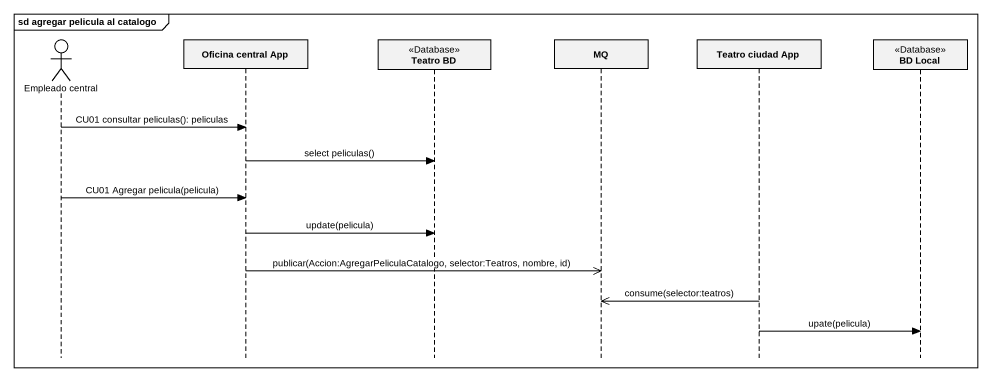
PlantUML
@startuml
mainframe sd agregar pelicula al catalogo
hide footbox
actor "Empleado central" as Empleado_central
participant "Oficina central App" as Oficina_central_App
participant "Teatro BD" as Teatro_BD <<Database>>
participant MQ
participant "Teatro ciudad App" as Teatro_ciudad_App
participant "BD Local" as BD_Local <<Database>>

Empleado_central -> Oficina_central_App : CU01 consultar peliculas(): peliculas
Oficina_central_App -> Teatro_BD : select peliculas()
Empleado_central -> Oficina_central_App : CU01 Agregar pelicula(pelicula)
Oficina_central_App -> Teatro_BD : update(pelicula)
Oficina_central_App ->> MQ : publicar(Accion:AgregarPeliculaCatalogo, selector:Teatros, nombre, id)
Teatro_ciudad_App ->> MQ : consume(selector:teatros)
Teatro_ciudad_App -> BD_Local : upate(pelicula)
@enduml
